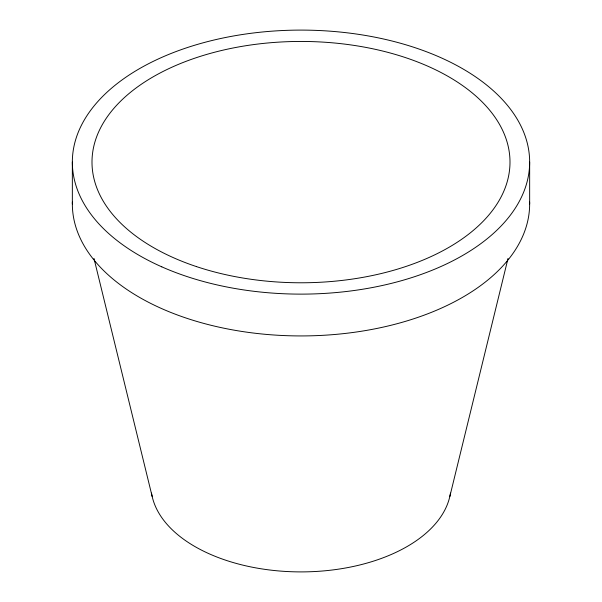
<?xml version="1.0" encoding="UTF-8"?>
<svg xmlns="http://www.w3.org/2000/svg" width="602" height="602" viewBox="0 0 602 602"><rect width="100%" height="100%" fill="white"/><g stroke="black" fill="none" stroke-linecap="round" stroke-linejoin="round"><path stroke-width="0.9" d="M449.807 496.56L508.02 258.431M93.98 258.431L152.193 496.56M529.655 162.111L529.655 203.92M72.345 162.111L72.345 203.92M529.632 202.106A228.655 132.011 0 0 1 301 335.931A228.655 132.011 0 0 1 72.368 202.106M450.477 493.091A150.094 86.658 0 0 1 301 571.9A150.094 86.658 0 0 1 151.523 493.091M196.5 266.611A208.992 120.663 0 0 0 509.992 162.111A208.992 120.663 0 0 0 196.5 57.611A208.992 120.663 0 0 0 196.5 266.611M161.803 266.844A228.655 132.011 0 0 0 527.698 179.343A228.655 132.011 0 0 0 213.499 40.146A228.655 132.011 0 0 0 161.803 266.844"/></g></svg>
